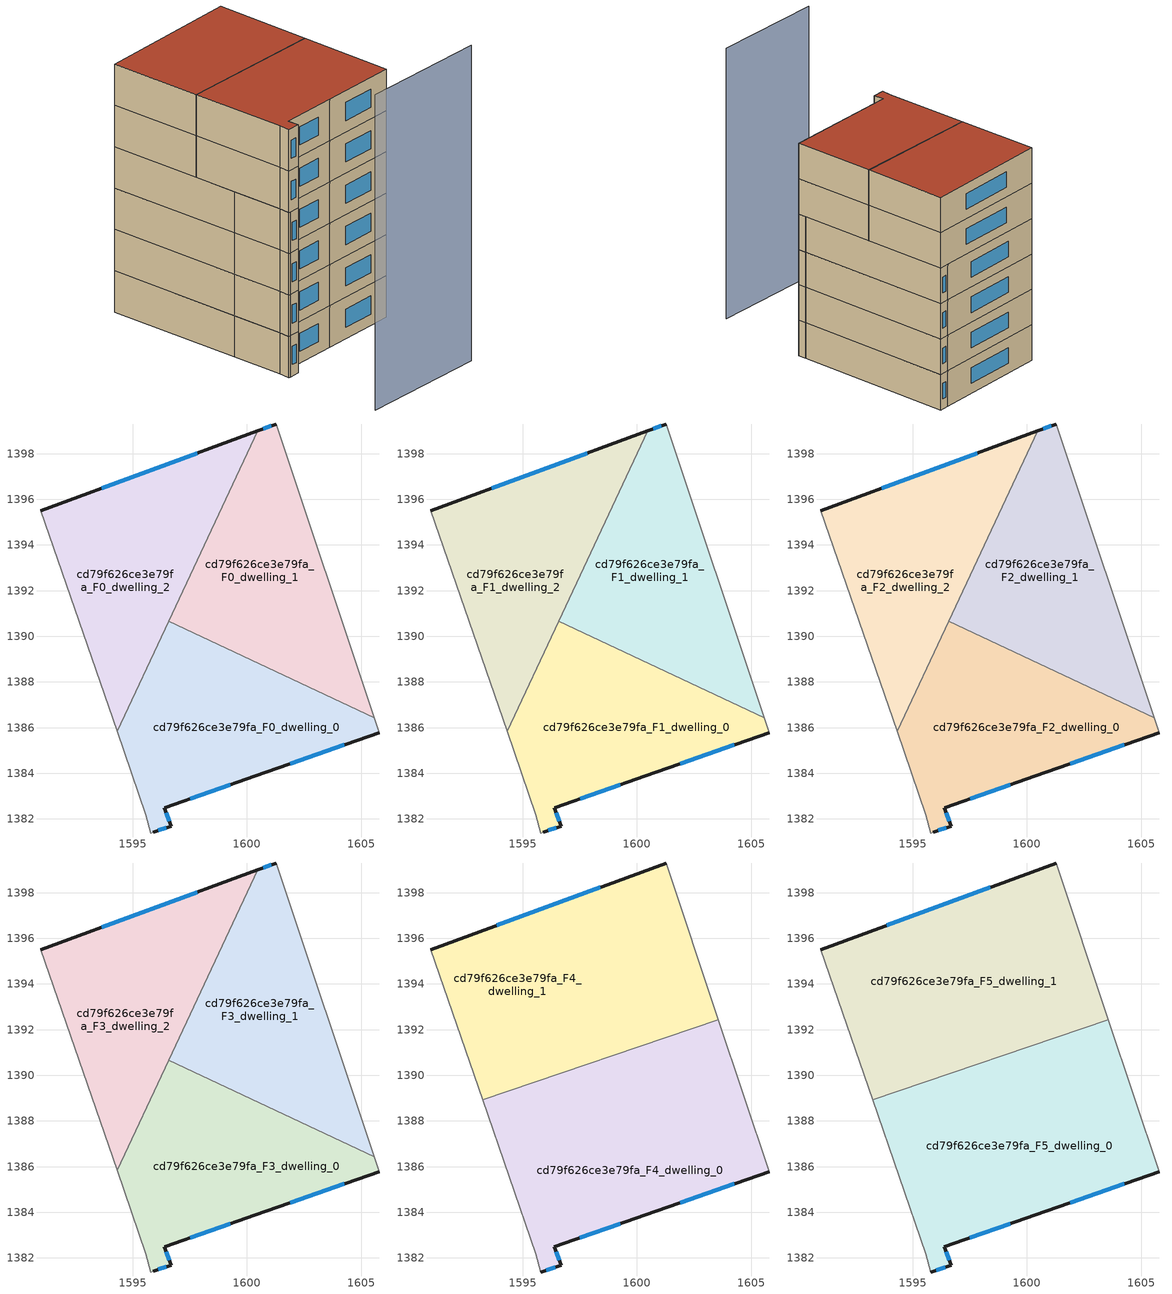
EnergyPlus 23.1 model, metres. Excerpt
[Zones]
cd79f626ce3e79fa_F0_dwelling_0
 floor ground (EU_floor_Construction): 1605.58,1386.43 1605.79,1385.79 1600.39,1383.89 1596.4,1382.49 1596.38,1382.49 1596.68,1381.69 1595.9,1381.42 1595.78,1381.39 1595.58,1382.19 1594.32,1385.85 1596.57,1390.65 z0
 wall outside (EU_wall_Construction): 1595.9,1381.42 1596.68,1381.69 1596.38,1382.49 1596.4,1382.49 1600.39,1383.89 1605.79,1385.79 z0:3
 wall adiabatic (EU_wall_Construction): 1594.32,1385.85 1595.58,1382.19 1595.78,1381.39 1595.9,1381.42 / 1605.79,1385.79 1605.58,1386.43 z0:3
 wall to cd79f626ce3e79fa_F0_dwelling_1 (EU_wall_Construction): 1605.58,1386.43 1596.57,1390.65 z0:3
 wall to cd79f626ce3e79fa_F0_dwelling_2 (EU_wall_Construction): 1596.57,1390.65 1594.32,1385.85 z0:3
 window (EU_Window_Construction): 1601.9,1384.42 1604.28,1385.25 / 1597.52,1382.88 1599.27,1383.5 / 1596.6,1381.91 1596.47,1382.26 / 1596.12,1381.5 1596.46,1381.61 z0.84:2.16
cd79f626ce3e79fa_F0_dwelling_1
 floor ground (EU_floor_Construction): 1601.29,1399.3 1605.58,1386.43 1596.57,1390.65 1600.48,1399 z0
 wall outside (EU_wall_Construction): 1601.29,1399.3 1600.48,1399 z0:3
 wall adiabatic (EU_wall_Construction): 1605.58,1386.43 1601.29,1399.3 z0:3
 wall to cd79f626ce3e79fa_F0_dwelling_2 (EU_wall_Construction): 1600.48,1399 1596.57,1390.65 z0:3
 window (EU_Window_Construction): 1601.07,1399.21 1600.71,1399.08 z0.84:2.16
cd79f626ce3e79fa_F0_dwelling_2
 floor ground (EU_floor_Construction): 1600.48,1399 1594.32,1385.85 1590.98,1395.5 z0
 wall outside (EU_wall_Construction): 1600.48,1399 1590.98,1395.5 z0:3
 wall adiabatic (EU_wall_Construction): 1590.98,1395.5 1594.32,1385.85 z0:3
 window (EU_Window_Construction): 1597.82,1398.02 1593.65,1396.48 z0.84:2.16
cd79f626ce3e79fa_F1_dwelling_0
 floor to cd79f626ce3e79fa_F0_dwelling_0 (EU_floor_Construction): 1605.58,1386.43 1605.79,1385.79 1600.39,1383.89 1596.4,1382.49 1596.38,1382.49 1596.68,1381.69 1595.9,1381.42 1595.78,1381.39 1595.58,1382.19 1594.32,1385.85 1596.57,1390.65 z3
 wall outside (EU_wall_Construction): 1595.9,1381.42 1596.68,1381.69 1596.38,1382.49 1596.4,1382.49 1600.39,1383.89 1605.79,1385.79 z3:6
 wall adiabatic (EU_wall_Construction): 1594.32,1385.85 1595.58,1382.19 1595.78,1381.39 1595.9,1381.42 / 1605.79,1385.79 1605.58,1386.43 z3:6
 wall to cd79f626ce3e79fa_F1_dwelling_1 (EU_wall_Construction): 1605.58,1386.43 1596.57,1390.65 z3:6
 wall to cd79f626ce3e79fa_F1_dwelling_2 (EU_wall_Construction): 1596.57,1390.65 1594.32,1385.85 z3:6
 window (EU_Window_Construction): 1601.9,1384.42 1604.28,1385.25 / 1597.52,1382.88 1599.27,1383.5 / 1596.6,1381.91 1596.47,1382.26 / 1596.12,1381.5 1596.46,1381.61 z3.84:5.16
cd79f626ce3e79fa_F1_dwelling_1
 floor to cd79f626ce3e79fa_F0_dwelling_1 (EU_floor_Construction): 1601.29,1399.3 1605.58,1386.43 1596.57,1390.65 1600.48,1399 z3
 wall outside (EU_wall_Construction): 1601.29,1399.3 1600.48,1399 z3:6
 wall adiabatic (EU_wall_Construction): 1605.58,1386.43 1601.29,1399.3 z3:6
 wall to cd79f626ce3e79fa_F1_dwelling_2 (EU_wall_Construction): 1600.48,1399 1596.57,1390.65 z3:6
 window (EU_Window_Construction): 1601.07,1399.21 1600.71,1399.08 z3.84:5.16
cd79f626ce3e79fa_F1_dwelling_2
 floor to cd79f626ce3e79fa_F0_dwelling_2 (EU_floor_Construction): 1600.48,1399 1594.32,1385.85 1590.98,1395.5 z3
 wall outside (EU_wall_Construction): 1600.48,1399 1590.98,1395.5 z3:6
 wall adiabatic (EU_wall_Construction): 1590.98,1395.5 1594.32,1385.85 z3:6
 window (EU_Window_Construction): 1597.82,1398.02 1593.65,1396.48 z3.84:5.16
cd79f626ce3e79fa_F2_dwelling_0
 floor to cd79f626ce3e79fa_F1_dwelling_0 (EU_floor_Construction): 1605.58,1386.43 1605.79,1385.79 1600.39,1383.89 1596.4,1382.49 1596.38,1382.49 1596.68,1381.69 1595.9,1381.42 1595.78,1381.39 1595.58,1382.19 1594.32,1385.85 1596.57,1390.65 z6
 wall outside (EU_wall_Construction): 1595.9,1381.42 1596.68,1381.69 1596.38,1382.49 1596.4,1382.49 1600.39,1383.89 1605.79,1385.79 z6:9
 wall adiabatic (EU_wall_Construction): 1594.32,1385.85 1595.58,1382.19 1595.78,1381.39 1595.9,1381.42 / 1605.79,1385.79 1605.58,1386.43 z6:9
 wall to cd79f626ce3e79fa_F2_dwelling_1 (EU_wall_Construction): 1605.58,1386.43 1596.57,1390.65 z6:9
 wall to cd79f626ce3e79fa_F2_dwelling_2 (EU_wall_Construction): 1596.57,1390.65 1594.32,1385.85 z6:9
 window (EU_Window_Construction): 1601.9,1384.42 1604.28,1385.25 / 1597.52,1382.88 1599.27,1383.5 / 1596.6,1381.91 1596.47,1382.26 / 1596.12,1381.5 1596.46,1381.61 z6.84:8.16
cd79f626ce3e79fa_F2_dwelling_1
 floor to cd79f626ce3e79fa_F1_dwelling_1 (EU_floor_Construction): 1601.29,1399.3 1605.58,1386.43 1596.57,1390.65 1600.48,1399 z6
 wall outside (EU_wall_Construction): 1601.29,1399.3 1600.48,1399 z6:9
 wall adiabatic (EU_wall_Construction): 1605.58,1386.43 1601.29,1399.3 z6:9
 wall to cd79f626ce3e79fa_F2_dwelling_2 (EU_wall_Construction): 1600.48,1399 1596.57,1390.65 z6:9
 window (EU_Window_Construction): 1601.07,1399.21 1600.71,1399.08 z6.84:8.16
cd79f626ce3e79fa_F2_dwelling_2
 floor to cd79f626ce3e79fa_F1_dwelling_2 (EU_floor_Construction): 1600.48,1399 1594.32,1385.85 1590.98,1395.5 z6
 wall outside (EU_wall_Construction): 1600.48,1399 1590.98,1395.5 z6:9
 wall adiabatic (EU_wall_Construction): 1590.98,1395.5 1594.32,1385.85 z6:9
 window (EU_Window_Construction): 1597.82,1398.02 1593.65,1396.48 z6.84:8.16
cd79f626ce3e79fa_F3_dwelling_0
 floor to cd79f626ce3e79fa_F2_dwelling_0 (EU_floor_Construction): 1605.58,1386.43 1605.79,1385.79 1600.39,1383.89 1596.4,1382.49 1596.38,1382.49 1596.68,1381.69 1595.9,1381.42 1595.78,1381.39 1595.58,1382.19 1594.32,1385.85 1596.57,1390.65 z9
 wall outside (EU_wall_Construction): 1595.9,1381.42 1596.68,1381.69 1596.38,1382.49 1596.4,1382.49 1600.39,1383.89 1605.79,1385.79 z9:12
 wall adiabatic (EU_wall_Construction): 1594.32,1385.85 1595.58,1382.19 1595.78,1381.39 1595.9,1381.42 / 1605.79,1385.79 1605.58,1386.43 z9:12
 wall to cd79f626ce3e79fa_F3_dwelling_1 (EU_wall_Construction): 1605.58,1386.43 1596.57,1390.65 z9:12
 wall to cd79f626ce3e79fa_F3_dwelling_2 (EU_wall_Construction): 1596.57,1390.65 1594.32,1385.85 z9:12
 window (EU_Window_Construction): 1601.9,1384.42 1604.28,1385.25 / 1597.52,1382.88 1599.27,1383.5 / 1596.6,1381.91 1596.47,1382.26 / 1596.12,1381.5 1596.46,1381.61 z9.84:11.16
cd79f626ce3e79fa_F3_dwelling_1
 floor to cd79f626ce3e79fa_F2_dwelling_1 (EU_floor_Construction): 1601.29,1399.3 1605.58,1386.43 1596.57,1390.65 1600.48,1399 z9
 wall outside (EU_wall_Construction): 1601.29,1399.3 1600.48,1399 z9:12
 wall adiabatic (EU_wall_Construction): 1605.58,1386.43 1601.29,1399.3 z9:12
 wall to cd79f626ce3e79fa_F3_dwelling_2 (EU_wall_Construction): 1600.48,1399 1596.57,1390.65 z9:12
 window (EU_Window_Construction): 1601.07,1399.21 1600.71,1399.08 z9.84:11.16
cd79f626ce3e79fa_F3_dwelling_2
 floor to cd79f626ce3e79fa_F2_dwelling_2 (EU_floor_Construction): 1600.48,1399 1594.32,1385.85 1590.98,1395.5 z9
 wall outside (EU_wall_Construction): 1600.48,1399 1590.98,1395.5 z9:12
 wall adiabatic (EU_wall_Construction): 1590.98,1395.5 1594.32,1385.85 z9:12
 window (EU_Window_Construction): 1597.82,1398.02 1593.65,1396.48 z9.84:11.16
cd79f626ce3e79fa_F4_dwelling_0
 floor to cd79f626ce3e79fa_F3_dwelling_0 (EU_floor_Construction): 1605.58,1386.43 1605.79,1385.79 1600.39,1383.89 1596.4,1382.49 1596.38,1382.49 1596.68,1381.69 1595.9,1381.42 1595.78,1381.39 1595.58,1382.19 1594.32,1385.85 1596.24,1389.95 1597.3,1390.31 z12
 floor to cd79f626ce3e79fa_F3_dwelling_1 (EU_floor_Construction): 1603.57,1392.44 1605.58,1386.43 1597.3,1390.31 z12
 floor to cd79f626ce3e79fa_F3_dwelling_2 (EU_floor_Construction): 1596.24,1389.95 1594.32,1385.85 1593.25,1388.93 z12
 wall outside (EU_wall_Construction): 1595.78,1381.39 1596.68,1381.69 1596.38,1382.49 1600.39,1383.89 1605.79,1385.79 z12:15
 wall adiabatic (EU_wall_Construction): 1593.25,1388.93 1595.58,1382.19 1595.78,1381.39 / 1605.79,1385.79 1603.57,1392.44 z12:15
 wall to cd79f626ce3e79fa_F4_dwelling_1 (EU_wall_Construction): 1603.57,1392.44 1593.25,1388.93 z12:15
 window (EU_Window_Construction): 1596.6,1381.91 1596.47,1382.26 / 1596.03,1381.47 1596.43,1381.6 / 1601.9,1384.42 1604.28,1385.25 / 1597.5,1382.88 1599.26,1383.49 z12.84:14.16
cd79f626ce3e79fa_F4_dwelling_1
 floor to cd79f626ce3e79fa_F3_dwelling_0 (EU_floor_Construction): 1597.3,1390.31 1596.24,1389.95 1596.57,1390.65 z12
 floor to cd79f626ce3e79fa_F3_dwelling_1 (EU_floor_Construction): 1601.29,1399.3 1603.57,1392.44 1597.3,1390.31 1596.57,1390.65 1600.48,1399 z12
 floor to cd79f626ce3e79fa_F3_dwelling_2 (EU_floor_Construction): 1596.57,1390.65 1596.24,1389.95 1593.25,1388.93 z12; 1600.48,1399 1596.57,1390.65 1593.25,1388.93 1590.98,1395.5 z12
 wall outside (EU_wall_Construction): 1601.29,1399.3 1590.98,1395.5 z12:15
 wall adiabatic (EU_wall_Construction): 1603.57,1392.44 1601.29,1399.3 / 1590.98,1395.5 1593.25,1388.93 z12:15
 window (EU_Window_Construction): 1598.4,1398.23 1593.87,1396.56 z12.84:14.16
cd79f626ce3e79fa_F5_dwelling_0
 floor to cd79f626ce3e79fa_F4_dwelling_0 (EU_floor_Construction): 1603.57,1392.44 1605.79,1385.79 1600.39,1383.89 1596.38,1382.49 1596.68,1381.69 1595.78,1381.39 1595.58,1382.19 1593.25,1388.93 z15
 wall outside (EU_wall_Construction): 1595.78,1381.39 1596.68,1381.69 1596.38,1382.49 1600.39,1383.89 1605.79,1385.79 z15:18
 wall adiabatic (EU_wall_Construction): 1593.25,1388.93 1595.58,1382.19 1595.78,1381.39 / 1605.79,1385.79 1603.57,1392.44 z15:18
 wall to cd79f626ce3e79fa_F5_dwelling_1 (EU_wall_Construction): 1603.57,1392.44 1593.25,1388.93 z15:18
 window (EU_Window_Construction): 1596.6,1381.91 1596.47,1382.26 / 1596.03,1381.47 1596.43,1381.6 / 1601.9,1384.42 1604.28,1385.25 / 1597.5,1382.88 1599.26,1383.49 z15.84:17.16
 roof outside (EU_roof_Construction): 1605.79,1385.79 1603.57,1392.44 1593.25,1388.93 1595.58,1382.19 1595.78,1381.39 1596.68,1381.69 1596.38,1382.49 1600.39,1383.89 z18
cd79f626ce3e79fa_F5_dwelling_1
 floor to cd79f626ce3e79fa_F4_dwelling_1 (EU_floor_Construction): 1601.29,1399.3 1603.57,1392.44 1593.25,1388.93 1590.98,1395.5 z15
 wall outside (EU_wall_Construction): 1601.29,1399.3 1590.98,1395.5 z15:18
 wall adiabatic (EU_wall_Construction): 1603.57,1392.44 1601.29,1399.3 / 1590.98,1395.5 1593.25,1388.93 z15:18
 window (EU_Window_Construction): 1598.4,1398.23 1593.87,1396.56 z15.84:17.16
 roof outside (EU_roof_Construction): 1603.57,1392.44 1601.29,1399.3 1590.98,1395.5 1593.25,1388.93 z18
shading: 1598.19,1374.45 1607.29,1377.48 z0:22.9
[Building]
EU S2 Campaign: North Axis=0; Terrain=City; Solar Distribution=FullExterior
[Site:Location]
Lyon-Bron: Latitude=45.75; Longitude=5; Time Zone=1; Elevation=198
[SizingPeriod:WeatherFileDays]
AnnualSizingPeriod: Begin Month=1; Begin Day of Month=1; End Month=12; End Day of Month=31; Day of Week for Start Day=Monday; Use Weather File Daylight Saving Period=No; Use Weather File Rain and Snow Indicators=No
[MATERIAL]
EU_InternalMass_Material: Roughness=MediumRough; Thickness=0.1; Conductivity=1; Density=1800; Specific Heat=900; Thermal Absorptance=0.9; Solar Absorptance=0.7; Visible Absorptance=0.7
[MATERIAL:NOMASS] Roughness=MediumRough; Thermal Absorptance=0.9; Solar Absorptance=0.7; Visible Absorptance=0.7
Name | Thermal Resistance
EU_wall_NoMass | 0.776494
EU_roof_NoMass | 0.486893
EU_floor_NoMass | 0.421597
[WINDOWMATERIAL:SIMPLEGLAZINGSYSTEM]
EU_Window_SimpleGlazing: UFactor=4.24961; Solar Heat Gain Coefficient=0.83; Visible Transmittance=0.83
[CONSTRUCTION]
EU_wall_Construction: EU_wall_NoMass
EU_roof_Construction: EU_roof_NoMass
EU_floor_Construction: EU_floor_NoMass
EU_Window_Construction: EU_Window_SimpleGlazing
EU_InternalMass_Construction: EU_InternalMass_Material
[ZONE] Type=1; Multiplier=1; Ceiling Height=autocalculate; Floor Area=autocalculate; Part of Total Floor Area=Yes
Name | Volume
cd79f626ce3e79fa_F0_dwelling_0; cd79f626ce3e79fa_F1_dwelling_0; cd79f626ce3e79fa_F2_dwelling_0; cd79f626ce3e79fa_F3_dwelling_0 | 155.106
cd79f626ce3e79fa_F4_dwelling_0 | 232.624
cd79f626ce3e79fa_F5_dwelling_0 | 232.63
cd79f626ce3e79fa_F0_dwelling_1; cd79f626ce3e79fa_F1_dwelling_1; cd79f626ce3e79fa_F2_dwelling_1; cd79f626ce3e79fa_F3_dwelling_1; cd79f626ce3e79fa_F0_dwelling_2; cd79f626ce3e79fa_F1_dwelling_2; cd79f626ce3e79fa_F2_dwelling_2; cd79f626ce3e79fa_F3_dwelling_2 | 155.09
cd79f626ce3e79fa_F4_dwelling_1 | 232.634
cd79f626ce3e79fa_F5_dwelling_1 | 232.639
[INTERNALMASS] Construction=EU_InternalMass_Construction
Name | Zone or ZoneList | Surface Area
cd79f626ce3e79fa_F0_dwelling_0_EU_InternalMass | cd79f626ce3e79fa_F0_dwelling_0 | 51.7025
cd79f626ce3e79fa_F0_dwelling_1_EU_InternalMass | cd79f626ce3e79fa_F0_dwelling_1 | 51.6952
cd79f626ce3e79fa_F0_dwelling_2_EU_InternalMass | cd79f626ce3e79fa_F0_dwelling_2 | 51.6962
cd79f626ce3e79fa_F1_dwelling_0_EU_InternalMass | cd79f626ce3e79fa_F1_dwelling_0 | 51.7025
cd79f626ce3e79fa_F1_dwelling_1_EU_InternalMass | cd79f626ce3e79fa_F1_dwelling_1 | 51.6952
cd79f626ce3e79fa_F1_dwelling_2_EU_InternalMass | cd79f626ce3e79fa_F1_dwelling_2 | 51.6962
cd79f626ce3e79fa_F2_dwelling_0_EU_InternalMass | cd79f626ce3e79fa_F2_dwelling_0 | 51.7025
cd79f626ce3e79fa_F2_dwelling_1_EU_InternalMass | cd79f626ce3e79fa_F2_dwelling_1 | 51.6952
cd79f626ce3e79fa_F2_dwelling_2_EU_InternalMass | cd79f626ce3e79fa_F2_dwelling_2 | 51.6962
cd79f626ce3e79fa_F3_dwelling_0_EU_InternalMass | cd79f626ce3e79fa_F3_dwelling_0 | 51.7025
cd79f626ce3e79fa_F3_dwelling_1_EU_InternalMass | cd79f626ce3e79fa_F3_dwelling_1 | 51.6952
cd79f626ce3e79fa_F3_dwelling_2_EU_InternalMass | cd79f626ce3e79fa_F3_dwelling_2 | 51.6962
cd79f626ce3e79fa_F4_dwelling_0_EU_InternalMass | cd79f626ce3e79fa_F4_dwelling_0 | 77.5442
cd79f626ce3e79fa_F4_dwelling_1_EU_InternalMass | cd79f626ce3e79fa_F4_dwelling_1 | 77.5469
cd79f626ce3e79fa_F5_dwelling_0_EU_InternalMass | cd79f626ce3e79fa_F5_dwelling_0 | 77.5442
cd79f626ce3e79fa_F5_dwelling_1_EU_InternalMass | cd79f626ce3e79fa_F5_dwelling_1 | 77.5469
[OTHEREQUIPMENT] Fuel Type=Electricity; Design Level Calculation Method=Watts/Area; Power per Zone Floor Area=1; Fraction Latent=0; Fraction Radiant=0; Fraction Lost=0; Carbon Dioxide Generation Rate=0; EndUse Subcategory=EU_Step8_InternalGains
Name | Zone or ZoneList or Space or SpaceList | Schedule
EU_Step8_InternalGain_cd79f626ce3e79fa_F0_dwelling_0_f000 | cd79f626ce3e79fa_F0_dwelling_0 | EU_Step8_GainSchedule_cd79f626ce3e79fa_F0_dwelling_0_f000
EU_Step8_InternalGain_cd79f626ce3e79fa_F0_dwelling_1_f000 | cd79f626ce3e79fa_F0_dwelling_1 | EU_Step8_GainSchedule_cd79f626ce3e79fa_F0_dwelling_1_f000
EU_Step8_InternalGain_cd79f626ce3e79fa_F0_dwelling_2_f000 | cd79f626ce3e79fa_F0_dwelling_2 | EU_Step8_GainSchedule_cd79f626ce3e79fa_F0_dwelling_2_f000
EU_Step8_InternalGain_cd79f626ce3e79fa_F1_dwelling_0_f000 | cd79f626ce3e79fa_F1_dwelling_0 | EU_Step8_GainSchedule_cd79f626ce3e79fa_F1_dwelling_0_f000
EU_Step8_InternalGain_cd79f626ce3e79fa_F1_dwelling_1_f000 | cd79f626ce3e79fa_F1_dwelling_1 | EU_Step8_GainSchedule_cd79f626ce3e79fa_F1_dwelling_1_f000
EU_Step8_InternalGain_cd79f626ce3e79fa_F1_dwelling_2_f000 | cd79f626ce3e79fa_F1_dwelling_2 | EU_Step8_GainSchedule_cd79f626ce3e79fa_F1_dwelling_2_f000
EU_Step8_InternalGain_cd79f626ce3e79fa_F2_dwelling_0_f000 | cd79f626ce3e79fa_F2_dwelling_0 | EU_Step8_GainSchedule_cd79f626ce3e79fa_F2_dwelling_0_f000
EU_Step8_InternalGain_cd79f626ce3e79fa_F2_dwelling_1_f000 | cd79f626ce3e79fa_F2_dwelling_1 | EU_Step8_GainSchedule_cd79f626ce3e79fa_F2_dwelling_1_f000
EU_Step8_InternalGain_cd79f626ce3e79fa_F2_dwelling_2_f000 | cd79f626ce3e79fa_F2_dwelling_2 | EU_Step8_GainSchedule_cd79f626ce3e79fa_F2_dwelling_2_f000
EU_Step8_InternalGain_cd79f626ce3e79fa_F3_dwelling_0_f000 | cd79f626ce3e79fa_F3_dwelling_0 | EU_Step8_GainSchedule_cd79f626ce3e79fa_F3_dwelling_0_f000
EU_Step8_InternalGain_cd79f626ce3e79fa_F3_dwelling_1_f000 | cd79f626ce3e79fa_F3_dwelling_1 | EU_Step8_GainSchedule_cd79f626ce3e79fa_F3_dwelling_1_f000
EU_Step8_InternalGain_cd79f626ce3e79fa_F3_dwelling_2_f000 | cd79f626ce3e79fa_F3_dwelling_2 | EU_Step8_GainSchedule_cd79f626ce3e79fa_F3_dwelling_2_f000
EU_Step8_InternalGain_cd79f626ce3e79fa_F4_dwelling_0_f000 | cd79f626ce3e79fa_F4_dwelling_0 | EU_Step8_GainSchedule_cd79f626ce3e79fa_F4_dwelling_0_f000
EU_Step8_InternalGain_cd79f626ce3e79fa_F4_dwelling_1_f000 | cd79f626ce3e79fa_F4_dwelling_1 | EU_Step8_GainSchedule_cd79f626ce3e79fa_F4_dwelling_1_f000
EU_Step8_InternalGain_cd79f626ce3e79fa_F5_dwelling_0_f000 | cd79f626ce3e79fa_F5_dwelling_0 | EU_Step8_GainSchedule_cd79f626ce3e79fa_F5_dwelling_0_f000
EU_Step8_InternalGain_cd79f626ce3e79fa_F5_dwelling_1_f000 | cd79f626ce3e79fa_F5_dwelling_1 | EU_Step8_GainSchedule_cd79f626ce3e79fa_F5_dwelling_1_f000
[ZONEVENTILATION:DESIGNFLOWRATE] Schedule=EU_AlwaysOn; Design Flow Rate Calculation Method=AirChanges/Hour; Air Changes per Hour=0.693814; Ventilation Type=Natural; Fan Pressure Rise=0; Fan Total Efficiency=1; Constant Term Coefficient=1; Temperature Term Coefficient=0; Velocity Term Coefficient=0; Velocity Squared Term Coefficient=0; Minimum Indoor Temperature=-100; Maximum Indoor Temperature=100; Delta Temperature=-100; Minimum Outdoor Temperature=-100; Maximum Outdoor Temperature=100; Maximum Wind Speed=40
Name | Zone or ZoneList or Space or SpaceList
EU_ConstantAir_cd79f626ce3e79fa_F0_dwelling_0 | cd79f626ce3e79fa_F0_dwelling_0
EU_ConstantAir_cd79f626ce3e79fa_F0_dwelling_1 | cd79f626ce3e79fa_F0_dwelling_1
EU_ConstantAir_cd79f626ce3e79fa_F0_dwelling_2 | cd79f626ce3e79fa_F0_dwelling_2
EU_ConstantAir_cd79f626ce3e79fa_F1_dwelling_0 | cd79f626ce3e79fa_F1_dwelling_0
EU_ConstantAir_cd79f626ce3e79fa_F1_dwelling_1 | cd79f626ce3e79fa_F1_dwelling_1
EU_ConstantAir_cd79f626ce3e79fa_F1_dwelling_2 | cd79f626ce3e79fa_F1_dwelling_2
EU_ConstantAir_cd79f626ce3e79fa_F2_dwelling_0 | cd79f626ce3e79fa_F2_dwelling_0
EU_ConstantAir_cd79f626ce3e79fa_F2_dwelling_1 | cd79f626ce3e79fa_F2_dwelling_1
EU_ConstantAir_cd79f626ce3e79fa_F2_dwelling_2 | cd79f626ce3e79fa_F2_dwelling_2
EU_ConstantAir_cd79f626ce3e79fa_F3_dwelling_0 | cd79f626ce3e79fa_F3_dwelling_0
EU_ConstantAir_cd79f626ce3e79fa_F3_dwelling_1 | cd79f626ce3e79fa_F3_dwelling_1
EU_ConstantAir_cd79f626ce3e79fa_F3_dwelling_2 | cd79f626ce3e79fa_F3_dwelling_2
EU_ConstantAir_cd79f626ce3e79fa_F4_dwelling_0 | cd79f626ce3e79fa_F4_dwelling_0
EU_ConstantAir_cd79f626ce3e79fa_F4_dwelling_1 | cd79f626ce3e79fa_F4_dwelling_1
EU_ConstantAir_cd79f626ce3e79fa_F5_dwelling_0 | cd79f626ce3e79fa_F5_dwelling_0
EU_ConstantAir_cd79f626ce3e79fa_F5_dwelling_1 | cd79f626ce3e79fa_F5_dwelling_1
[HVACTEMPLATE:THERMOSTAT] Constant Heating Setpoint=20; Constant Cooling Setpoint=50
EU_HeatOnly_cd79f626ce3e79fa_F0_dwelling_0; EU_HeatOnly_cd79f626ce3e79fa_F0_dwelling_1; EU_HeatOnly_cd79f626ce3e79fa_F0_dwelling_2; EU_HeatOnly_cd79f626ce3e79fa_F1_dwelling_0; EU_HeatOnly_cd79f626ce3e79fa_F1_dwelling_1; EU_HeatOnly_cd79f626ce3e79fa_F1_dwelling_2; EU_HeatOnly_cd79f626ce3e79fa_F2_dwelling_0; EU_HeatOnly_cd79f626ce3e79fa_F2_dwelling_1; EU_HeatOnly_cd79f626ce3e79fa_F2_dwelling_2; EU_HeatOnly_cd79f626ce3e79fa_F3_dwelling_0; EU_HeatOnly_cd79f626ce3e79fa_F3_dwelling_1; EU_HeatOnly_cd79f626ce3e79fa_F3_dwelling_2; EU_HeatOnly_cd79f626ce3e79fa_F4_dwelling_0; EU_HeatOnly_cd79f626ce3e79fa_F4_dwelling_1; EU_HeatOnly_cd79f626ce3e79fa_F5_dwelling_0; EU_HeatOnly_cd79f626ce3e79fa_F5_dwelling_1
[HVACTEMPLATE:ZONE:IDEALLOADSAIRSYSTEM] System Availability Schedule=EU_AlwaysOn; Maximum Heating Supply Air Temperature=50; Minimum Cooling Supply Air Temperature=13; Maximum Heating Supply Air Humidity Ratio=0.0156; Minimum Cooling Supply Air Humidity Ratio=0.0077; Heating Limit=NoLimit; Cooling Limit=NoLimit; Heating Availability Schedule=EU_AlwaysOn; Cooling Availability Schedule=EU_CoolingOff; Dehumidification Control Type=ConstantSensibleHeatRatio; Cooling Sensible Heat Ratio=0.7; Dehumidification Setpoint=60; Humidification Control Type=None; Humidification Setpoint=30; Outdoor Air Method=None; Outdoor Air Flow Rate per Person=0.00944; Outdoor Air Flow Rate per Zone Floor Area=0; Outdoor Air Flow Rate per Zone=0; Demand Controlled Ventilation Type=None; Outdoor Air Economizer Type=NoEconomizer; Heat Recovery Type=None; Sensible Heat Recovery Effectiveness=0.7; Latent Heat Recovery Effectiveness=0.65
Name | Template Thermostat
cd79f626ce3e79fa_F0_dwelling_0 | EU_HeatOnly_cd79f626ce3e79fa_F0_dwelling_0
cd79f626ce3e79fa_F0_dwelling_1 | EU_HeatOnly_cd79f626ce3e79fa_F0_dwelling_1
cd79f626ce3e79fa_F0_dwelling_2 | EU_HeatOnly_cd79f626ce3e79fa_F0_dwelling_2
cd79f626ce3e79fa_F1_dwelling_0 | EU_HeatOnly_cd79f626ce3e79fa_F1_dwelling_0
cd79f626ce3e79fa_F1_dwelling_1 | EU_HeatOnly_cd79f626ce3e79fa_F1_dwelling_1
cd79f626ce3e79fa_F1_dwelling_2 | EU_HeatOnly_cd79f626ce3e79fa_F1_dwelling_2
cd79f626ce3e79fa_F2_dwelling_0 | EU_HeatOnly_cd79f626ce3e79fa_F2_dwelling_0
cd79f626ce3e79fa_F2_dwelling_1 | EU_HeatOnly_cd79f626ce3e79fa_F2_dwelling_1
cd79f626ce3e79fa_F2_dwelling_2 | EU_HeatOnly_cd79f626ce3e79fa_F2_dwelling_2
cd79f626ce3e79fa_F3_dwelling_0 | EU_HeatOnly_cd79f626ce3e79fa_F3_dwelling_0
cd79f626ce3e79fa_F3_dwelling_1 | EU_HeatOnly_cd79f626ce3e79fa_F3_dwelling_1
cd79f626ce3e79fa_F3_dwelling_2 | EU_HeatOnly_cd79f626ce3e79fa_F3_dwelling_2
cd79f626ce3e79fa_F4_dwelling_0 | EU_HeatOnly_cd79f626ce3e79fa_F4_dwelling_0
cd79f626ce3e79fa_F4_dwelling_1 | EU_HeatOnly_cd79f626ce3e79fa_F4_dwelling_1
cd79f626ce3e79fa_F5_dwelling_0 | EU_HeatOnly_cd79f626ce3e79fa_F5_dwelling_0
cd79f626ce3e79fa_F5_dwelling_1 | EU_HeatOnly_cd79f626ce3e79fa_F5_dwelling_1
[SIZING:ZONE] Zone Cooling Design Supply Air Temperature Input Method=SupplyAirTemperature; Zone Cooling Design Supply Air Temperature=13; Zone Heating Design Supply Air Temperature Input Method=SupplyAirTemperature; Zone Heating Design Supply Air Temperature=50; Zone Cooling Design Supply Air Humidity Ratio=0.008; Zone Heating Design Supply Air Humidity Ratio=0.008; Cooling Design Air Flow Method=DesignDay; Cooling Design Air Flow Rate=0; Cooling Minimum Air Flow per Zone Floor Area=0.000762; Cooling Minimum Air Flow=0; Cooling Minimum Air Flow Fraction=0.2; Heating Design Air Flow Method=DesignDay; Heating Design Air Flow Rate=0; Heating Maximum Air Flow per Zone Floor Area=0.002032; Heating Maximum Air Flow=0.141576; Heating Maximum Air Flow Fraction=0.3; Account for Dedicated Outdoor Air System=No; Dedicated Outdoor Air System Control Strategy=NeutralSupplyAir; Dedicated Outdoor Air Low Setpoint Temperature for Design=autosize; Dedicated Outdoor Air High Setpoint Temperature for Design=autosize; Zone Load Sizing Method=Sensible Load Only No Latent Load; Zone Latent Cooling Design Supply Air Humidity Ratio Input Method=HumidityRatioDifference; Zone Cooling Design Supply Air Humidity Ratio Difference=0.005; Zone Latent Heating Design Supply Air Humidity Ratio Input Method=HumidityRatioDifference; Zone Humidification Design Supply Air Humidity Ratio Difference=0.005
cd79f626ce3e79fa_F0_dwelling_0; cd79f626ce3e79fa_F0_dwelling_1; cd79f626ce3e79fa_F0_dwelling_2; cd79f626ce3e79fa_F1_dwelling_0; cd79f626ce3e79fa_F1_dwelling_1; cd79f626ce3e79fa_F1_dwelling_2; cd79f626ce3e79fa_F2_dwelling_0; cd79f626ce3e79fa_F2_dwelling_1; cd79f626ce3e79fa_F2_dwelling_2; cd79f626ce3e79fa_F3_dwelling_0; cd79f626ce3e79fa_F3_dwelling_1; cd79f626ce3e79fa_F3_dwelling_2; cd79f626ce3e79fa_F4_dwelling_0; cd79f626ce3e79fa_F4_dwelling_1; cd79f626ce3e79fa_F5_dwelling_0; cd79f626ce3e79fa_F5_dwelling_1
[SCHEDULE:CONSTANT]
Name | Hourly Value
EU_AlwaysOn | 1
EU_CoolingOff | 0
[SCHEDULE:FILE] Column Number=1; Rows to Skip at Top=0; Number of Hours of Data=8760; Column Separator=Comma; Interpolate to Timestep=No; Minutes per Item=60; Adjust Schedule for Daylight Savings=Yes
Name | File
EU_Step8_GainSchedule_cd79f626ce3e79fa_F0_dwelling_0_f000 | ../../schedules/cd79f626ce3e79fa/cd79f626ce3e79fa_F0_dwelling_0_f000_gain.csv
EU_Step8_GainSchedule_cd79f626ce3e79fa_F0_dwelling_1_f000 | ../../schedules/cd79f626ce3e79fa/cd79f626ce3e79fa_F0_dwelling_1_f000_gain.csv
EU_Step8_GainSchedule_cd79f626ce3e79fa_F0_dwelling_2_f000 | ../../schedules/cd79f626ce3e79fa/cd79f626ce3e79fa_F0_dwelling_2_f000_gain.csv
EU_Step8_GainSchedule_cd79f626ce3e79fa_F1_dwelling_0_f000 | ../../schedules/cd79f626ce3e79fa/cd79f626ce3e79fa_F1_dwelling_0_f000_gain.csv
EU_Step8_GainSchedule_cd79f626ce3e79fa_F1_dwelling_1_f000 | ../../schedules/cd79f626ce3e79fa/cd79f626ce3e79fa_F1_dwelling_1_f000_gain.csv
EU_Step8_GainSchedule_cd79f626ce3e79fa_F1_dwelling_2_f000 | ../../schedules/cd79f626ce3e79fa/cd79f626ce3e79fa_F1_dwelling_2_f000_gain.csv
EU_Step8_GainSchedule_cd79f626ce3e79fa_F2_dwelling_0_f000 | ../../schedules/cd79f626ce3e79fa/cd79f626ce3e79fa_F2_dwelling_0_f000_gain.csv
EU_Step8_GainSchedule_cd79f626ce3e79fa_F2_dwelling_1_f000 | ../../schedules/cd79f626ce3e79fa/cd79f626ce3e79fa_F2_dwelling_1_f000_gain.csv
EU_Step8_GainSchedule_cd79f626ce3e79fa_F2_dwelling_2_f000 | ../../schedules/cd79f626ce3e79fa/cd79f626ce3e79fa_F2_dwelling_2_f000_gain.csv
EU_Step8_GainSchedule_cd79f626ce3e79fa_F3_dwelling_0_f000 | ../../schedules/cd79f626ce3e79fa/cd79f626ce3e79fa_F3_dwelling_0_f000_gain.csv
EU_Step8_GainSchedule_cd79f626ce3e79fa_F3_dwelling_1_f000 | ../../schedules/cd79f626ce3e79fa/cd79f626ce3e79fa_F3_dwelling_1_f000_gain.csv
EU_Step8_GainSchedule_cd79f626ce3e79fa_F3_dwelling_2_f000 | ../../schedules/cd79f626ce3e79fa/cd79f626ce3e79fa_F3_dwelling_2_f000_gain.csv
EU_Step8_GainSchedule_cd79f626ce3e79fa_F4_dwelling_0_f000 | ../../schedules/cd79f626ce3e79fa/cd79f626ce3e79fa_F4_dwelling_0_f000_gain.csv
EU_Step8_GainSchedule_cd79f626ce3e79fa_F4_dwelling_1_f000 | ../../schedules/cd79f626ce3e79fa/cd79f626ce3e79fa_F4_dwelling_1_f000_gain.csv
EU_Step8_GainSchedule_cd79f626ce3e79fa_F5_dwelling_0_f000 | ../../schedules/cd79f626ce3e79fa/cd79f626ce3e79fa_F5_dwelling_0_f000_gain.csv
EU_Step8_GainSchedule_cd79f626ce3e79fa_F5_dwelling_1_f000 | ../../schedules/cd79f626ce3e79fa/cd79f626ce3e79fa_F5_dwelling_1_f000_gain.csv
